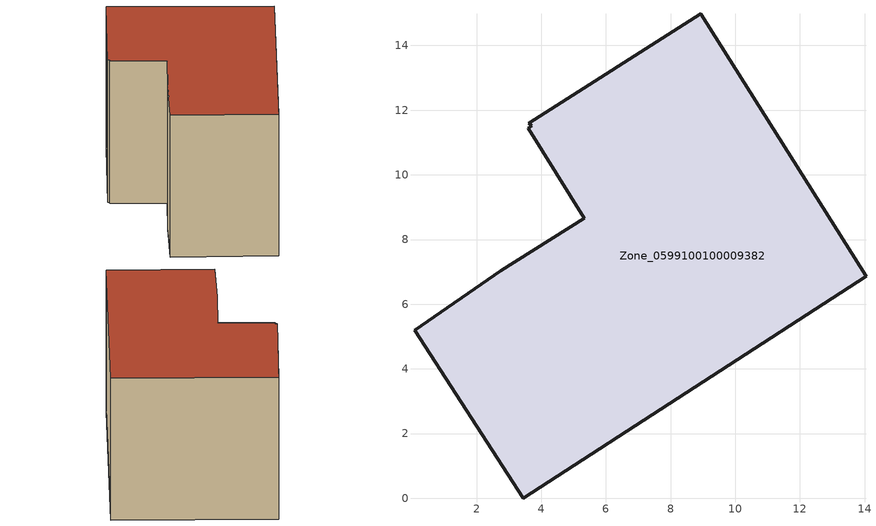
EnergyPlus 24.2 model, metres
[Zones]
Zone_0599100100009382
 floor ground (C_G): 3.6,11.44 3.71,11.51 3.62,11.6 8.93,14.98 14.04,6.86 3.44,0 0.08,5.19 2.75,7.04 5.34,8.66 z0
 wall outside (C_F): 0.08,5.19 3.44,0 14.04,6.86 8.93,14.98 3.62,11.6 3.71,11.51 3.6,11.44 5.34,8.66 2.75,7.04 0.08,5.19 z0:9.3
 roof outside (C_R): 3.71,11.51 3.6,11.44 5.34,8.66 2.75,7.04 0.08,5.19 3.44,0 14.04,6.86 8.93,14.98 3.62,11.6 z9.3
[BUILDING]
Pand.0599100100009382: North Axis=0; Terrain=City; Loads Convergence Tolerance Value=0.04; Temperature Convergence Tolerance Value=0.4; Solar Distribution=FullExterior; Maximum Number of Warmup Days=25; Minimum Number of Warmup Days=1
[Site:Location]
Rotterdam.The.Hague.AP_ZH_NLD Design_Conditions: Latitude=51.96; Longitude=4.45; Time Zone=1; Elevation=-4.5
[SITE:GROUNDTEMPERATURE:BUILDINGSURFACE]
18, 18, 18, 18, 18, 18, 18, 18, 18, 18, 18, 18
[MATERIAL] Thermal Absorptance=0.9; Solar Absorptance=0.7; Visible Absorptance=0.7
Name | Roughness | Thickness | Conductivity | Density | Specific Heat
G.TC.2015-2018 | MediumSmooth | 0.15 | 0.0428571 | 540 | 1210
F.TC.2015-2018 | Rough | 0.3 | 0.0666667 | 1920 | 840
R.TC.2015-2018 | MediumRough | 0.2 | 0.0333333 | 1500 | 1000
[CONSTRUCTION]
C_G: G.TC.2015-2018
C_F: F.TC.2015-2018
C_R: R.TC.2015-2018
[ZONE]
Zone_0599100100009382: Type=1; Multiplier=1; Ceiling Height=Autocalculate; Volume=Autocalculate; Floor Area=autocalculate; Part of Total Floor Area=Yes
[ZONEINFILTRATION:DESIGNFLOWRATE]
Infil_Zone_0599100100009382: Zone or ZoneList or Space or SpaceList=Zone_0599100100009382; Schedule=AlwaysOn; Design Flow Rate Calculation Method=Flow/Area; Flow Rate per Floor Area=0.0015; Constant Term Coefficient=1; Temperature Term Coefficient=0; Velocity Term Coefficient=0; Velocity Squared Term Coefficient=0
[HVACTEMPLATE:ZONE:IDEALLOADSAIRSYSTEM]
Zone_0599100100009382: Maximum Heating Supply Air Temperature=50; Minimum Cooling Supply Air Temperature=13; Maximum Heating Supply Air Humidity Ratio=0.0156; Minimum Cooling Supply Air Humidity Ratio=0.0077; Heating Limit=NoLimit; Cooling Limit=NoLimit; Dehumidification Control Type=ConstantSensibleHeatRatio; Cooling Sensible Heat Ratio=0.7; Dehumidification Setpoint=60; Humidification Control Type=None; Humidification Setpoint=30; Outdoor Air Method=None; Outdoor Air Flow Rate per Person=0.00944; Outdoor Air Flow Rate per Zone Floor Area=0; Outdoor Air Flow Rate per Zone=0; Demand Controlled Ventilation Type=None; Outdoor Air Economizer Type=NoEconomizer; Heat Recovery Type=None; Sensible Heat Recovery Effectiveness=0.7; Latent Heat Recovery Effectiveness=0.65
[ZONECONTROL:THERMOSTAT]
ThermostatControl_Zone_0599100100009382: Zone or ZoneList=Zone_0599100100009382; Control Type Schedule=DualSetpointControlType; Control 1=Thermostat_Zone_0599100100009382; Temperature Difference Between Cutout And Setpoint=0
[THERMOSTATSETPOINT:DUALSETPOINT]
Thermostat_Zone_0599100100009382: Heating Setpoint Temperature Schedule=HeatingSetpoint_Zone_0599100100009382; Cooling Setpoint Temperature Schedule=CoolingSetpoint_Zone_0599100100009382
[SCHEDULE:COMPACT]
HeatingSetpoint_Zone_0599100100009382: Through: 12/31, For: AllDays, Until: 24:00, 21
CoolingSetpoint_Zone_0599100100009382: Through: 12/31, For: AllDays, Until: 24:00, 24
DualSetpointControlType: Through: 12/31, For: AllDays, Until: 24:00, 4
AlwaysOn: Through: 12/31, For: AllDays, Until: 24:00, 1
